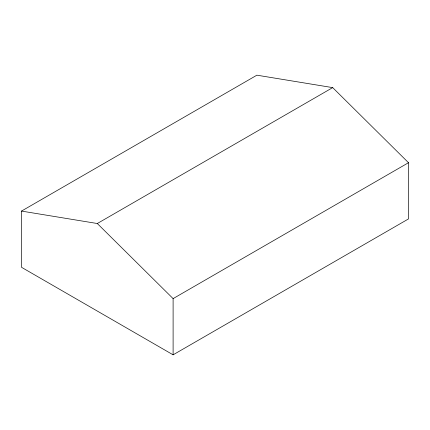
<?xml version="1.0" encoding="UTF-8"?>
<svg xmlns="http://www.w3.org/2000/svg" width="430" height="430" viewBox="0 0 430 430"><rect width="100%" height="100%" fill="white"/><g stroke="black" fill="none" stroke-linecap="round" stroke-linejoin="round"><path stroke-width="0.64" d="M21.5 211.082L256.893 75.18L332.696 87.618L408.5 162.712L408.5 218.918L173.107 354.82L21.5 267.288L21.5 211.082L97.304 223.519L173.107 298.613L173.107 354.82M97.304 223.519L332.696 87.618M173.107 298.613L408.5 162.712"/></g></svg>
